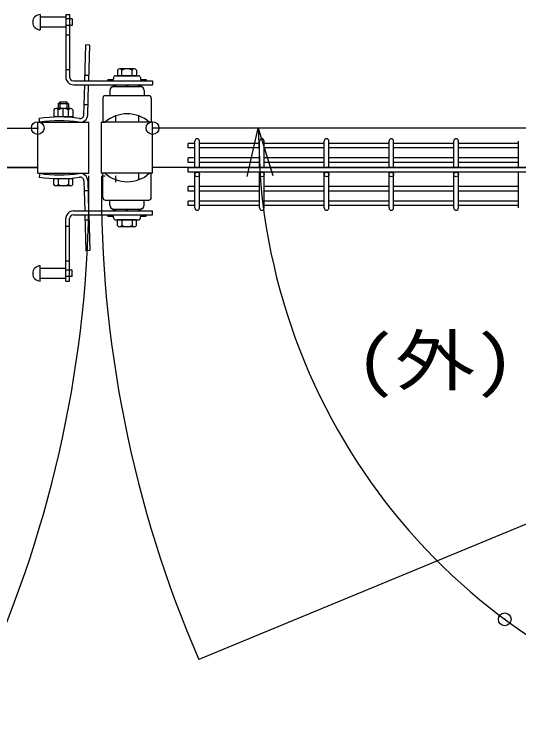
# Model space of a CAD drawing. Units: millimetres, scale not verified. Extents: x -6300 to 6300, y -4454 to 4456.
# Drawn here: x 1624 to 2020, y 2702 to 3272 of the extents above; entities that cross this region are included whole.
import ezdxf
from ezdxf.enums import TextEntityAlignment as Align

# ---------------------------------------------------------------- set-up
doc = ezdxf.new("R2010")
doc.units = ezdxf.units.MM
doc.header["$LTSCALE"] = 20
doc.header["$PDMODE"] = 32
doc.header["$PDSIZE"] = 10
doc.linetypes.add('USER2', pattern=[0.375, 0.25, -0.125])
doc.linetypes.add('USER4', pattern=[2, 1.25, -0.25, 0.25, -0.25])
for name, color, linetype, lineweight in [('0-1_0', 4, 'Continuous', 25), ('0-B_六角ボルト', 2, 'Continuous', 25), ('0-C_LAYER12', 3, 'Continuous', 25), ('0-E_LAYER05', 4, 'Continuous', 25)]:
    doc.layers.add(name, color=color, linetype=linetype, lineweight=lineweight)
doc.layers.add('0-2_DEFPOINTS', color=7, linetype='Continuous')
doc.styles.add('ＭＳ ゴシック', font='')
doc.styles.get('ＭＳ ゴシック').set_extended_font_data('MS Gothic')

# ---------------------------------------------------------------- blocks, each defined once
blk = doc.blocks.new('_Open30')
at = {"layer": '0-1_0', "color": 2}
blk.add_line((0, 0), (-20, 0), dxfattribs=at)
blk.add_lwpolyline([(-20, 5.36), (0, 0), (-20, -5.36)], dxfattribs=at)

msp = doc.modelspace()

# ---------------------------------------------------------------- linework, layer by layer
at = {"layer": '0-1_0', "color": 3}
for p, q in [((1644.59, 3271.61), (1644.59, 3259.61)), ((1664.59, 3269.61), (1644.59, 3269.61)), ((1664.59, 3271.61), (1667.59, 3271.61)), ((1664.59, 3271.61), (1664.59, 3222.61)), ((1667.59, 3271.61), (1667.59, 3222.61)), ((1669.59, 3268.11), (1667.59, 3268.11)), ((1669.59, 3268.11), (1669.59, 3263.11)), ((1664.59, 3261.61), (1644.59, 3261.61)), ((1669.59, 3263.11), (1667.59, 3263.11)), ((1670.59, 3219.61), (1732.59, 3219.61)), ((1670.59, 3216.61), (1732.59, 3216.61)), ((1732.59, 3219.61), (1732.59, 3216.61)), ((1760.57, 3151.61), (2536.11, 3151.61)), ((1670.59, 3117.61), (1732.59, 3117.61)), ((1670.59, 3114.61), (1732.59, 3114.61)), ((1732.59, 3114.61), (1732.59, 3117.61)), ((1664.59, 3062.61), (1664.59, 3111.61)), ((1667.59, 3062.61), (1667.59, 3111.61)), ((1644.59, 3062.61), (1644.59, 3074.61)), ((1664.59, 3072.61), (1644.59, 3072.61)), ((1669.59, 3071.11), (1667.59, 3071.11)), ((1669.59, 3066.11), (1669.59, 3071.11)), ((1664.59, 3064.61), (1644.59, 3064.61)), ((1664.59, 3062.61), (1667.59, 3062.61)), ((1669.59, 3066.11), (1667.59, 3066.11))]:
    msp.add_line(p, q, dxfattribs=at)
at = {"layer": '0-1_0', "color": 3, "linetype": 'USER2'}
for p, q in [((1667.59, 3268.11), (1664.59, 3268.11)), ((1667.59, 3263.11), (1664.59, 3263.11)), ((1664.59, 3255.61), (1667.59, 3255.61)), ((1664.59, 3228.61), (1667.59, 3228.61)), ((1664.59, 3105.61), (1667.59, 3105.61)), ((1664.59, 3078.61), (1667.59, 3078.61)), ((1667.59, 3071.11), (1664.59, 3071.11)), ((1667.59, 3066.11), (1664.59, 3066.11))]:
    msp.add_line(p, q, dxfattribs=at)
at = {"layer": '0-1_0', "color": 7}
for p, q in [((1679.54, 3219.61), (1680.37, 3247.8)), ((1683.36, 3247.71), (1680.37, 3247.8)), ((1682.55, 3219.61), (1683.36, 3247.71)), ((1682.67, 3223.72), (1679.67, 3223.81)), ((1678.77, 3193.02), (1679.46, 3216.61)), ((1681.77, 3192.94), (1682.46, 3216.61)), ((1682, 3200.73), (1679, 3200.82)), ((1642.6, 3147.11), (1642.6, 3187.11)), ((1642.6, 3187.11), (1682.6, 3187.11)), ((1644.14, 3187.11), (1643.67, 3190.08)), ((1682.6, 3147.11), (1682.6, 3187.11)), ((1692.59, 3147.11), (1692.59, 3187.11)), ((1732.58, 3187.11), (1692.59, 3187.11)), ((1703.59, 3192.06), (1703.59, 3187.11)), ((1721.59, 3192.19), (1721.59, 3187.11)), ((1732.58, 3147.11), (1732.58, 3187.11)), ((811.09, 3182.61), (1642.6, 3182.61)), ((2564.09, 3182.61), (1732.58, 3182.61)), ((811.09, 3151.61), (1642.6, 3151.61)), ((1642.6, 3151.61), (811.09, 3151.61)), ((2564.09, 3151.61), (1732.58, 3151.61)), ((2564.09, 3151.61), (1732.58, 3151.61)), ((1642.6, 3147.11), (1682.6, 3147.11)), ((1644.14, 3147.11), (1643.67, 3144.15)), ((1732.58, 3147.11), (1692.59, 3147.11)), ((1703.59, 3145.21), (1703.59, 3140.26)), ((1721.59, 3147.11), (1721.59, 3142.04)), ((1678.77, 3141.2), (1679.46, 3117.61)), ((1681.77, 3141.29), (1682.46, 3117.61)), ((1682, 3133.49), (1679, 3133.41)), ((2622.29, 3118.81), (1768.98, 2766.03)), ((1679.54, 3114.61), (1680.37, 3086.43)), ((1682.55, 3114.61), (1683.36, 3086.51)), ((1682.67, 3110.5), (1679.67, 3110.42)), ((1683.36, 3086.51), (1680.37, 3086.43))]:
    msp.add_line(p, q, dxfattribs=at)
at = {"layer": '0-1_0', "color": 2}
for p, q in [((1702.09, 3222.11), (1702.09, 3221.11)), ((1703.59, 3223.61), (1721.59, 3223.61)), ((1723.09, 3222.11), (1723.09, 3221.11)), ((1697.59, 3220.61), (1701.59, 3220.61)), ((1697.59, 3220.61), (1697.59, 3219.61)), ((1697.59, 3219.61), (1701.59, 3219.61)), ((1723.59, 3220.61), (1727.59, 3220.61)), ((1723.59, 3219.61), (1727.59, 3219.61)), ((1727.59, 3220.61), (1727.59, 3219.61)), ((1697.59, 3114.61), (1701.59, 3114.61)), ((1697.59, 3113.61), (1697.59, 3114.61)), ((1697.59, 3113.61), (1701.59, 3113.61)), ((1702.09, 3112.11), (1702.09, 3113.11)), ((1723.09, 3112.11), (1723.09, 3113.11)), ((1723.59, 3114.61), (1727.59, 3114.61)), ((1723.59, 3113.61), (1727.59, 3113.61)), ((1727.59, 3113.61), (1727.59, 3114.61)), ((1703.59, 3110.61), (1721.59, 3110.61))]:
    msp.add_line(p, q, dxfattribs=at)
at = {"layer": '0-1_0', "color": 5}
for p, q in [((1701.31, 3215.01), (1702.93, 3216.61)), ((1702.93, 3216.61), (1703.98, 3215.55)), ((1703.55, 3215.11), (1703.98, 3215.55)), ((1711.84, 3216.61), (1711.84, 3215.11)), ((1711.84, 3216.61), (1713.34, 3216.61)), ((1713.34, 3216.61), (1713.34, 3215.11)), ((1722.24, 3216.61), (1721.19, 3215.55)), ((1721.63, 3215.11), (1721.19, 3215.55)), ((1723.86, 3215.01), (1722.24, 3216.61)), ((1699.09, 3212.11), (1699.09, 3208.11)), ((1702.09, 3215.11), (1723.09, 3215.11)), ((1726.09, 3212.11), (1726.09, 3208.11)), ((1699.09, 3208.11), (1726.09, 3208.11)), ((1699.09, 3126.11), (1726.09, 3126.11)), ((1699.09, 3122.11), (1699.09, 3126.11)), ((1726.09, 3122.11), (1726.09, 3126.11)), ((1701.31, 3119.21), (1702.93, 3117.61)), ((1702.09, 3119.11), (1723.09, 3119.11)), ((1703.55, 3119.11), (1703.98, 3118.68)), ((1711.84, 3117.61), (1711.84, 3119.11)), ((1713.34, 3117.61), (1713.34, 3119.11)), ((1721.63, 3119.11), (1721.19, 3118.68)), ((1723.86, 3119.21), (1722.24, 3117.61)), ((1702.93, 3117.61), (1703.98, 3118.68)), ((1711.84, 3117.61), (1713.34, 3117.61)), ((1722.24, 3117.61), (1721.19, 3118.68))]:
    msp.add_line(p, q, dxfattribs=at)
at = {"layer": '0-1_0'}
for p, q in [((1693.59, 3206.11), (1693.59, 3187.11)), ((1695.59, 3208.11), (1729.59, 3208.11)), ((1731.59, 3206.11), (1731.59, 3187.11)), ((1693.59, 3187.11), (1695.42, 3187.11)), ((1730.09, 3187.11), (1731.59, 3187.11)), ((1693.59, 3128.11), (1693.59, 3147.11)), ((1693.59, 3145.21), (1695.42, 3145.21)), ((1730.09, 3147.11), (1731.59, 3147.11)), ((1731.59, 3128.11), (1731.59, 3147.11)), ((1695.59, 3126.11), (1729.59, 3126.11))]:
    msp.add_line(p, q, dxfattribs=at)
at = {"layer": '0-1_0', "color": 3}
for centre in [(1767.57, 3146.21), (1818.34, 3146.21), (1869.11, 3146.21), (1919.88, 3146.21), (1970.65, 3146.21)]:
    msp.add_circle(centre, 1.8, dxfattribs=at)
for centre, radius, start, end in [((1644.59, 3265.61), 6, 90, 270), ((1670.59, 3222.61), 6, 180, 270), ((1670.59, 3222.61), 3, 180, 270), ((1670.59, 3111.61), 6, 90, 180), ((1670.59, 3111.61), 3, 90, 180), ((1644.59, 3068.61), 6, 90, 270)]:
    msp.add_arc(centre, radius, start, end, dxfattribs=at)
at = {"layer": '0-1_0', "color": 2}
for centre, radius, start, end in [((1703.59, 3222.11), 1.5, 90, 180), ((1721.59, 3222.11), 1.5, 0, 90), ((1701.59, 3221.11), 0.5, 270, 0), ((1723.59, 3221.11), 0.5, 180, 270), ((2295.55, 3182.61), 480.11, 184.4763, 335.5237), ((1701.59, 3113.11), 0.5, 0, 90), ((1723.59, 3113.11), 0.5, 90, 180), ((1703.59, 3112.11), 1.5, 180, 270), ((1721.59, 3112.11), 1.5, 270, 0)]:
    msp.add_arc(centre, radius, start, end, dxfattribs=at)
at = {"layer": '0-1_0', "color": 5}
for centre, start, end in [((1702.09, 3212.11), 90, 180), ((1723.09, 3212.11), 0, 90), ((1702.09, 3122.11), 180, 270), ((1723.09, 3122.11), 270, 0)]:
    msp.add_arc(centre, 3, start, end, dxfattribs=at)
at = {"layer": '0-1_0'}
for centre, radius, start, end in [((1695.59, 3206.11), 2, 90, 180), ((1729.59, 3206.11), 2, 0, 90), ((1712.75, 3167.73), 26, 48.1879, 131.8121), ((1712.75, 3166.49), 26, 228.1879, 311.8121), ((1695.59, 3128.11), 2, 180, 270), ((1729.59, 3128.11), 2, 270, 0)]:
    msp.add_arc(centre, radius, start, end, dxfattribs=at)
at = {"layer": '0-1_0', "color": 7}
for centre, radius, start, end in [((1675.77, 3193.11), 6, 261.2871, 358.3317), ((1675.77, 3193.11), 3, 261.2871, 358.3317), ((1659.71, 3088.33), 103, 81.2871, 98.9617), ((1659.71, 3088.33), 100, 81.2871, 98.9617), ((756.89, 3134.41), 925.77, 336.5516, 0.66843), ((1659.71, 3245.89), 103, 261.0383, 278.7129), ((1659.71, 3245.89), 100, 261.0383, 278.7129), ((1675.77, 3141.11), 6, 1.6683, 98.7129), ((1675.77, 3141.11), 3, 1.6683, 98.7129), ((2618.29, 3134.41), 925.77, 179.33157, 203.4484)]:
    msp.add_arc(centre, radius, start, end, dxfattribs=at)
at = {"layer": '0-2_DEFPOINTS'}
for p in [(1642.6, 3182.61), (1732.58, 3182.61), (2008.85, 2797.5)]:
    msp.add_point(p, dxfattribs=at)
at = {"layer": '0-B_六角ボルト', "color": 6}
for p, q in [((1705.09, 3228.1), (1705.09, 3223.61)), ((1718.34, 3229.11), (1706.84, 3229.11)), ((1708.59, 3223.61), (1708.59, 3228.1)), ((1716.59, 3223.61), (1716.59, 3228.1)), ((1720.09, 3228.1), (1720.09, 3223.61)), ((1720.09, 3223.61), (1705.09, 3223.61)), ((1720.09, 3110.61), (1705.09, 3110.61)), ((1705.09, 3106.12), (1705.09, 3110.61)), ((1708.59, 3110.61), (1708.59, 3106.12)), ((1716.59, 3110.61), (1716.59, 3106.12)), ((1720.09, 3106.12), (1720.09, 3110.61)), ((1718.34, 3105.11), (1706.84, 3105.11))]:
    msp.add_line(p, q, dxfattribs=at)
at = {"layer": '0-B_六角ボルト'}
for p, q in [((1658.59, 3201.69), (1659.79, 3202.89)), ((1658.59, 3201.69), (1658.59, 3197.83)), ((1666.59, 3201.69), (1658.59, 3201.69)), ((1665.39, 3202.89), (1659.79, 3202.89)), ((1659.79, 3202.89), (1659.79, 3197.83)), ((1665.39, 3202.89), (1665.39, 3197.83)), ((1666.59, 3201.69), (1665.39, 3202.89)), ((1666.59, 3201.69), (1666.59, 3197.83)), ((1655.09, 3196.82), (1655.09, 3191.33)), ((1668.34, 3197.83), (1656.84, 3197.83)), ((1658.59, 3191.33), (1658.59, 3196.82)), ((1666.59, 3191.33), (1666.59, 3196.82)), ((1670.09, 3196.82), (1670.09, 3191.33)), ((1670.09, 3191.33), (1655.09, 3191.33)), ((1670.09, 3142.89), (1655.09, 3142.89)), ((1655.09, 3138.4), (1655.09, 3142.89)), ((1658.59, 3142.89), (1658.59, 3138.4)), ((1666.59, 3142.89), (1666.59, 3138.4)), ((1670.09, 3138.4), (1670.09, 3142.89)), ((1668.34, 3137.39), (1656.84, 3137.39))]:
    msp.add_line(p, q, dxfattribs=at)
at = {"layer": '0-B_六角ボルト', "linetype": 'USER4'}
msp.add_line((1662.59, 3191.33), (1662.59, 3197.83), dxfattribs=at)
at = {"layer": '0-B_六角ボルト', "color": 6}
for centre, radius, start, end in [((1706.84, 3227.09), 2.02, 30, 150), ((1712.59, 3220.69), 8.42, 61.6483, 118.3517), ((1718.34, 3227.09), 2.02, 30, 150), ((1706.84, 3107.13), 2.02, 210, 330), ((1712.59, 3113.54), 8.42, 241.6483, 298.3517), ((1718.34, 3107.13), 2.02, 210, 330)]:
    msp.add_arc(centre, radius, start, end, dxfattribs=at)
at = {"layer": '0-B_六角ボルト'}
for centre, radius, start, end in [((1656.84, 3195.81), 2.02, 30, 150), ((1662.59, 3189.41), 8.42, 61.6483, 118.3517), ((1668.34, 3195.81), 2.02, 30, 150), ((1656.84, 3139.41), 2.02, 210, 330), ((1662.59, 3145.81), 8.42, 241.6483, 298.3517), ((1668.34, 3139.41), 2.02, 210, 330)]:
    msp.add_arc(centre, radius, start, end, dxfattribs=at)
at = {"layer": '0-E_LAYER05', "color": 3}
for p, q in [((1765.77, 3170.61), (1760.57, 3170.61)), ((1760.57, 3167.01), (1760.57, 3170.61)), ((1765.77, 3151.61), (1765.77, 3172.41)), ((1769.37, 3151.61), (1769.37, 3172.41)), ((1816.54, 3170.61), (1769.37, 3170.61)), ((1816.54, 3151.61), (1816.54, 3172.41)), ((1820.14, 3151.61), (1820.14, 3172.41)), ((1867.31, 3170.61), (1820.14, 3170.61)), ((1867.31, 3151.61), (1867.31, 3172.41)), ((1870.91, 3151.61), (1870.91, 3172.41)), ((1918.08, 3170.61), (1870.91, 3170.61)), ((1918.08, 3151.61), (1918.08, 3172.41)), ((1921.68, 3151.61), (1921.68, 3172.41)), ((1968.85, 3170.61), (1921.68, 3170.61)), ((1968.85, 3151.61), (1968.85, 3172.41)), ((1972.45, 3151.61), (1972.45, 3172.41)), ((2019.62, 3170.61), (1972.45, 3170.61)), ((2019.62, 3151.61), (2019.62, 3172.41)), ((1765.77, 3167.01), (1760.57, 3167.01)), ((1816.54, 3167.01), (1769.37, 3167.01)), ((1867.31, 3167.01), (1820.14, 3167.01)), ((1918.08, 3167.01), (1870.91, 3167.01)), ((1968.85, 3167.01), (1921.68, 3167.01)), ((2019.62, 3167.01), (1972.45, 3167.01)), ((1765.77, 3159.31), (1760.57, 3159.31)), ((1760.57, 3155.71), (1760.57, 3159.31)), ((1816.54, 3159.31), (1769.37, 3159.31)), ((1867.31, 3159.31), (1820.14, 3159.31)), ((1918.08, 3159.31), (1870.91, 3159.31)), ((1968.85, 3159.31), (1921.68, 3159.31)), ((2019.62, 3159.31), (1972.45, 3159.31)), ((1765.77, 3155.71), (1760.57, 3155.71)), ((1816.54, 3155.71), (1769.37, 3155.71)), ((1867.31, 3155.71), (1820.14, 3155.71)), ((1918.08, 3155.71), (1870.91, 3155.71)), ((1968.85, 3155.71), (1921.68, 3155.71)), ((2019.62, 3155.71), (1972.45, 3155.71)), ((1760.57, 3148.01), (1760.57, 3151.61)), ((2536.11, 3148.01), (1760.57, 3148.01)), ((1765.77, 3120.01), (1765.77, 3148.01)), ((1769.37, 3120.01), (1769.37, 3148.01)), ((1816.54, 3120.01), (1816.54, 3148.01)), ((1820.14, 3120.01), (1820.14, 3148.01)), ((1867.31, 3120.01), (1867.31, 3148.01)), ((1870.91, 3120.01), (1870.91, 3148.01)), ((1918.08, 3120.01), (1918.08, 3148.01)), ((1921.68, 3120.01), (1921.68, 3148.01)), ((1968.85, 3120.01), (1968.85, 3148.01)), ((1972.45, 3120.01), (1972.45, 3148.01)), ((2019.62, 3120.01), (2019.62, 3148.01)), ((1765.77, 3136.71), (1760.57, 3136.71)), ((1760.57, 3133.11), (1760.57, 3136.71)), ((1816.54, 3136.71), (1769.37, 3136.71)), ((1867.31, 3136.71), (1820.14, 3136.71)), ((1918.08, 3136.71), (1870.91, 3136.71)), ((1968.85, 3136.71), (1921.68, 3136.71)), ((2019.62, 3136.71), (1972.45, 3136.71)), ((1765.77, 3133.11), (1760.57, 3133.11)), ((1816.54, 3133.11), (1769.37, 3133.11)), ((1867.31, 3133.11), (1820.14, 3133.11)), ((1918.08, 3133.11), (1870.91, 3133.11)), ((1968.85, 3133.11), (1921.68, 3133.11)), ((2019.62, 3133.11), (1972.45, 3133.11)), ((1765.77, 3125.41), (1760.57, 3125.41)), ((1760.57, 3121.81), (1760.57, 3125.41)), ((1816.54, 3125.41), (1769.37, 3125.41)), ((1867.31, 3125.41), (1820.14, 3125.41)), ((1918.08, 3125.41), (1870.91, 3125.41)), ((1968.85, 3125.41), (1921.68, 3125.41)), ((2019.62, 3125.41), (1972.45, 3125.41)), ((1765.77, 3121.81), (1760.57, 3121.81)), ((1816.54, 3121.81), (1769.37, 3121.81)), ((1867.31, 3121.81), (1820.14, 3121.81)), ((1918.08, 3121.81), (1870.91, 3121.81)), ((1968.85, 3121.81), (1921.68, 3121.81)), ((2019.62, 3121.81), (1972.45, 3121.81))]:
    msp.add_line(p, q, dxfattribs=at)
for centre, start, end in [((1767.57, 3172.41), 0, 180), ((1818.34, 3172.41), 0, 180), ((1869.11, 3172.41), 0, 180), ((1919.88, 3172.41), 0, 180), ((1970.65, 3172.41), 0, 180), ((1767.57, 3120.01), 180, 0), ((1818.34, 3120.01), 180, 0), ((1869.11, 3120.01), 180, 0), ((1919.88, 3120.01), 180, 0), ((1970.65, 3120.01), 180, 0)]:
    msp.add_arc(centre, 1.8, start, end, dxfattribs=at)

# ---------------------------------------------------------------- block references
at = {"layer": '0-1_0', "xscale": 1.875, "yscale": 1.875, "rotation": 92.23816}
msp.add_blockref('_Open30', (1815.44, 3182.61), dxfattribs=at)

# ---------------------------------------------------------------- texts
at = {"layer": '0-C_LAYER12', "color": 7, "style": 'ＭＳ ゴシック', "width": 1.2}
msp.add_text('(外)', height=38.42, dxfattribs=at).set_placement((1891.49, 2969.66), align=Align.BOTTOM_LEFT)

doc.saveas('drawing.dxf')
